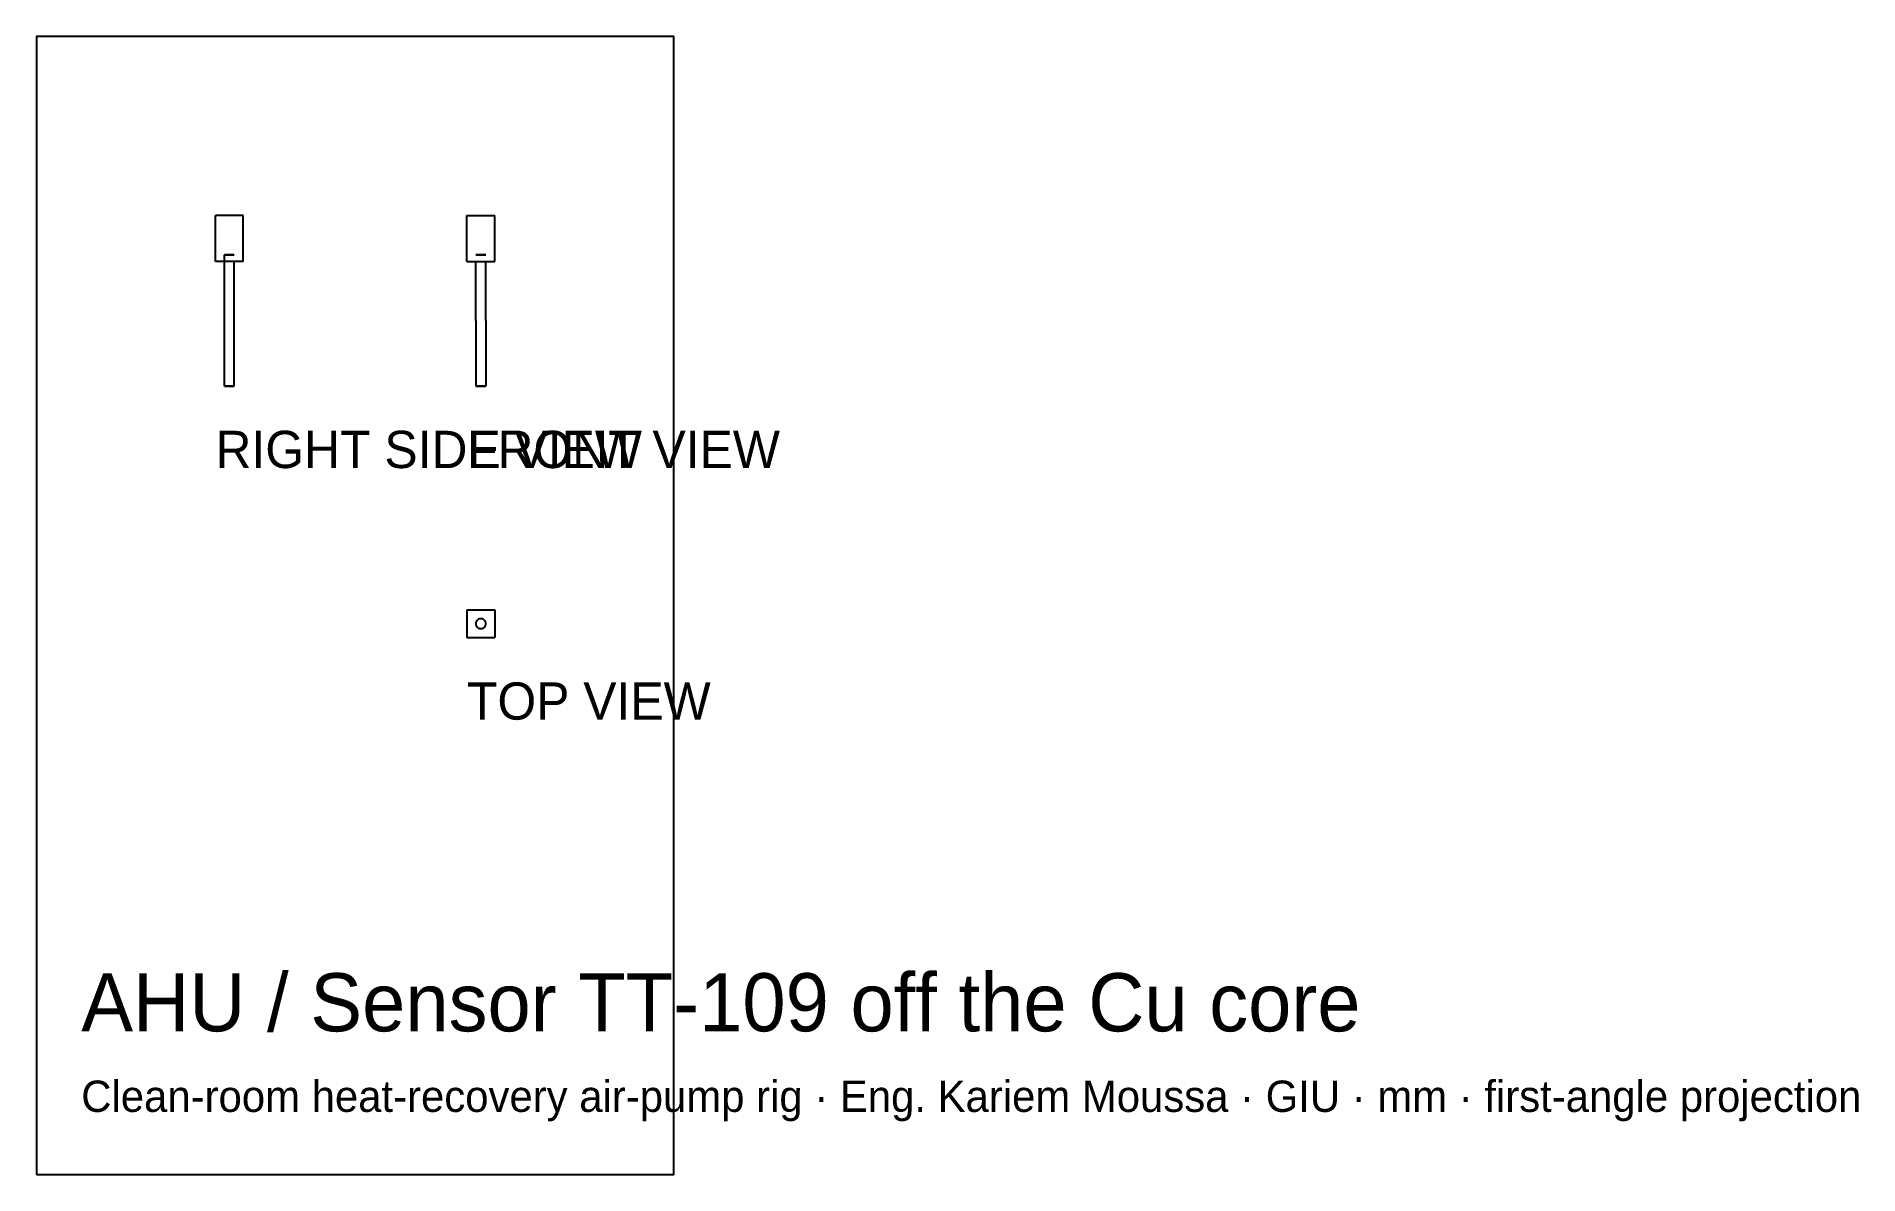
# Model space of a CAD drawing. Header units: millimetres. Extents: x -341 to -218, y -9 to 67.
import ezdxf

# ---------------------------------------------------------------- set-up
doc = ezdxf.new("R2010")
doc.units = ezdxf.units.MM
for name, color, linetype in [('BORDER', 7, 'Continuous'), ('HIDDEN', 8, 'Continuous'), ('TEXT', 5, 'Continuous'), ('VISIBLE', 7, 'Continuous')]:
    doc.layers.add(name, color=color, linetype=linetype)

msp = doc.modelspace()

# ---------------------------------------------------------------- linework, layer by layer
at = {"layer": 'BORDER'}
msp.add_lwpolyline([(-340.6, -9.34), (-297.86, -9.34), (-297.86, 66.97), (-340.6, 66.97)], close=True, dxfattribs=at)
at = {"layer": 'HIDDEN'}
for points in [[(-326.73, 54.97), (-328.6, 54.97)], [(-328.6, 51.89), (-328.6, 54.97)], [(-326.73, 51.89), (-326.73, 54.97)], [(-311.73, 54.97), (-309.86, 54.97)], [(-311.73, 51.89), (-311.73, 54.97)], [(-309.86, 51.89), (-309.86, 54.97)], [(-326.73, 51.89), (-328.6, 51.89)], [(-328, 51.89), (-328, 52.33)], [(-327.99, 52.33), (-328, 52.33)], [(-328, 52.33), (-327.99, 52.33)], [(-327.96, 52.33), (-327.99, 52.33)], [(-327.99, 52.33), (-327.96, 52.33)], [(-327.92, 52.33), (-327.96, 52.33)], [(-327.96, 52.33), (-327.92, 52.33)], [(-327.86, 52.33), (-327.92, 52.33)], [(-327.92, 52.33), (-327.86, 52.33)], [(-327.79, 52.33), (-327.86, 52.33)], [(-327.86, 52.33), (-327.79, 52.33)], [(-327.71, 52.33), (-327.79, 52.33)], [(-327.79, 52.33), (-327.71, 52.33)], [(-327.63, 52.33), (-327.71, 52.33)], [(-327.71, 52.33), (-327.63, 52.33)], [(-327.55, 52.33), (-327.63, 52.33)], [(-327.63, 52.33), (-327.55, 52.33)], [(-327.48, 52.33), (-327.55, 52.33)], [(-327.55, 52.33), (-327.48, 52.33)], [(-327.42, 52.33), (-327.48, 52.33)], [(-327.48, 52.33), (-327.42, 52.33)], [(-327.38, 52.33), (-327.42, 52.33)], [(-327.42, 52.33), (-327.38, 52.33)], [(-327.35, 52.33), (-327.38, 52.33)], [(-327.38, 52.33), (-327.35, 52.33)], [(-327.34, 52.33), (-327.35, 52.33)], [(-327.35, 52.33), (-327.34, 52.33)], [(-311.73, 51.89), (-309.86, 51.89)], [(-311.13, 52.33), (-311.11, 52.33)], [(-311.13, 52.33), (-311.13, 52.33)], [(-311.13, 52.33), (-311.13, 52.33)], [(-311.11, 52.33), (-311.13, 52.33)], [(-311.11, 52.33), (-311.07, 52.33)], [(-311.07, 52.33), (-311.11, 52.33)], [(-311.07, 52.33), (-311.02, 52.33)], [(-311.02, 52.33), (-311.07, 52.33)], [(-311.02, 52.33), (-310.95, 52.33)], [(-310.95, 52.33), (-311.02, 52.33)], [(-310.95, 52.33), (-310.88, 52.33)], [(-310.88, 52.33), (-310.95, 52.33)], [(-310.88, 52.33), (-310.8, 52.33)], [(-310.8, 52.33), (-310.88, 52.33)], [(-310.72, 52.33), (-310.8, 52.33)], [(-310.8, 52.33), (-310.72, 52.33)], [(-310.65, 52.33), (-310.72, 52.33)], [(-310.72, 52.33), (-310.65, 52.33)], [(-310.58, 52.33), (-310.65, 52.33)], [(-310.65, 52.33), (-310.58, 52.33)], [(-310.53, 52.33), (-310.58, 52.33)], [(-310.58, 52.33), (-310.53, 52.33)], [(-310.49, 52.33), (-310.53, 52.33)], [(-310.53, 52.33), (-310.49, 52.33)], [(-310.47, 52.33), (-310.49, 52.33)], [(-310.49, 52.33), (-310.47, 52.33)], [(-310.47, 52.33), (-310.47, 52.33)], [(-310.47, 52.33), (-310.47, 52.33)], [(-327.99, 43.53), (-328, 43.53)], [(-327.96, 43.53), (-327.99, 43.53)], [(-327.92, 43.53), (-327.96, 43.53)], [(-327.86, 43.53), (-327.92, 43.53)], [(-327.79, 43.53), (-327.86, 43.53)], [(-327.71, 43.53), (-327.79, 43.53)], [(-327.63, 43.53), (-327.71, 43.53)], [(-327.55, 43.53), (-327.63, 43.53)], [(-327.48, 43.53), (-327.55, 43.53)], [(-327.42, 43.53), (-327.48, 43.53)], [(-327.38, 43.53), (-327.42, 43.53)], [(-327.35, 43.53), (-327.38, 43.53)], [(-327.34, 43.53), (-327.35, 43.53)], [(-311.13, 43.53), (-311.13, 43.53)], [(-311.11, 43.53), (-311.13, 43.53)], [(-311.07, 43.53), (-311.11, 43.53)], [(-311.02, 43.53), (-311.07, 43.53)], [(-310.95, 43.53), (-311.02, 43.53)], [(-310.88, 43.53), (-310.95, 43.53)], [(-310.8, 43.53), (-310.88, 43.53)], [(-310.72, 43.53), (-310.8, 43.53)], [(-310.65, 43.53), (-310.72, 43.53)], [(-310.58, 43.53), (-310.65, 43.53)], [(-310.53, 43.53), (-310.58, 43.53)], [(-310.49, 43.53), (-310.53, 43.53)], [(-310.47, 43.53), (-310.49, 43.53)], [(-310.47, 43.53), (-310.47, 43.53)], [(-311.73, 28.53), (-309.86, 28.53)], [(-311.73, 28.53), (-311.73, 26.66)], [(-309.86, 28.53), (-309.86, 26.66)], [(-311.11, 27.71), (-311.13, 27.63)], [(-311.11, 27.71), (-311.13, 27.63)], [(-311.13, 27.63), (-311.13, 27.56)], [(-311.13, 27.63), (-311.13, 27.56)], [(-311.13, 27.56), (-311.11, 27.48)], [(-311.13, 27.56), (-311.11, 27.48)], [(-311.07, 27.78), (-311.11, 27.71)], [(-311.07, 27.78), (-311.11, 27.71)], [(-311.11, 27.48), (-311.07, 27.41)], [(-311.11, 27.48), (-311.07, 27.41)], [(-311.02, 27.84), (-311.07, 27.78)], [(-311.02, 27.84), (-311.07, 27.78)], [(-311.07, 27.41), (-311.02, 27.35)], [(-311.07, 27.41), (-311.02, 27.35)], [(-310.95, 27.89), (-311.02, 27.84)], [(-310.95, 27.89), (-311.02, 27.84)], [(-311.02, 27.35), (-310.95, 27.3)], [(-311.02, 27.35), (-310.95, 27.3)], [(-310.88, 27.92), (-310.95, 27.89)], [(-310.88, 27.92), (-310.95, 27.89)], [(-310.95, 27.3), (-310.88, 27.27)], [(-310.95, 27.3), (-310.88, 27.27)], [(-310.8, 27.92), (-310.88, 27.92)], [(-310.8, 27.92), (-310.88, 27.92)], [(-310.88, 27.27), (-310.8, 27.27)], [(-310.88, 27.27), (-310.8, 27.27)], [(-310.72, 27.92), (-310.8, 27.92)], [(-310.72, 27.92), (-310.8, 27.92)], [(-310.8, 27.27), (-310.72, 27.27)], [(-310.8, 27.27), (-310.72, 27.27)], [(-310.65, 27.89), (-310.72, 27.92)], [(-310.65, 27.89), (-310.72, 27.92)], [(-310.72, 27.27), (-310.65, 27.3)], [(-310.72, 27.27), (-310.65, 27.3)], [(-310.58, 27.84), (-310.65, 27.89)], [(-310.58, 27.84), (-310.65, 27.89)], [(-310.65, 27.3), (-310.58, 27.35)], [(-310.65, 27.3), (-310.58, 27.35)], [(-310.53, 27.78), (-310.58, 27.84)], [(-310.53, 27.78), (-310.58, 27.84)], [(-310.58, 27.35), (-310.53, 27.41)], [(-310.58, 27.35), (-310.53, 27.41)], [(-310.49, 27.71), (-310.53, 27.78)], [(-310.49, 27.71), (-310.53, 27.78)], [(-310.53, 27.41), (-310.49, 27.48)], [(-310.53, 27.41), (-310.49, 27.48)], [(-310.47, 27.63), (-310.49, 27.71)], [(-310.47, 27.63), (-310.49, 27.71)], [(-310.49, 27.48), (-310.47, 27.56)], [(-310.49, 27.48), (-310.47, 27.56)], [(-310.47, 27.56), (-310.47, 27.63)], [(-310.47, 27.56), (-310.47, 27.63)], [(-311.73, 26.66), (-309.86, 26.66)]]:
    msp.add_lwpolyline(points, dxfattribs=at)
at = {"layer": 'VISIBLE'}
for points in [[(-326.73, 54.97), (-328.6, 54.97)], [(-328.6, 51.89), (-328.6, 54.97)], [(-326.73, 51.89), (-326.73, 54.97)], [(-311.73, 54.97), (-309.86, 54.97)], [(-311.73, 51.89), (-311.73, 54.97)], [(-309.86, 51.89), (-309.86, 54.97)], [(-326.73, 51.89), (-328.6, 51.89)], [(-328, 43.53), (-328, 51.89)], [(-327.34, 43.53), (-327.34, 51.89)], [(-311.73, 51.89), (-309.86, 51.89)], [(-311.13, 47.93), (-311.13, 51.89)], [(-310.47, 47.93), (-310.47, 51.89)], [(-311.13, 47.93), (-311.13, 43.53)], [(-310.47, 47.93), (-310.47, 43.53)], [(-328, 43.53), (-327.99, 43.53)], [(-327.99, 43.53), (-327.96, 43.53)], [(-327.96, 43.53), (-327.92, 43.53)], [(-327.92, 43.53), (-327.86, 43.53)], [(-327.86, 43.53), (-327.79, 43.53)], [(-327.79, 43.53), (-327.71, 43.53)], [(-327.71, 43.53), (-327.63, 43.53)], [(-327.63, 43.53), (-327.55, 43.53)], [(-327.55, 43.53), (-327.48, 43.53)], [(-327.48, 43.53), (-327.42, 43.53)], [(-327.42, 43.53), (-327.38, 43.53)], [(-327.38, 43.53), (-327.35, 43.53)], [(-327.35, 43.53), (-327.34, 43.53)], [(-311.13, 43.53), (-311.11, 43.53)], [(-311.13, 43.53), (-311.13, 43.53)], [(-311.11, 43.53), (-311.07, 43.53)], [(-311.07, 43.53), (-311.02, 43.53)], [(-311.02, 43.53), (-310.95, 43.53)], [(-310.95, 43.53), (-310.88, 43.53)], [(-310.88, 43.53), (-310.8, 43.53)], [(-310.8, 43.53), (-310.72, 43.53)], [(-310.72, 43.53), (-310.65, 43.53)], [(-310.65, 43.53), (-310.58, 43.53)], [(-310.58, 43.53), (-310.53, 43.53)], [(-310.53, 43.53), (-310.49, 43.53)], [(-310.49, 43.53), (-310.47, 43.53)], [(-310.47, 43.53), (-310.47, 43.53)], [(-311.73, 28.53), (-309.86, 28.53)], [(-311.73, 28.53), (-311.73, 26.66)], [(-309.86, 28.53), (-309.86, 26.66)], [(-311.73, 26.66), (-309.86, 26.66)]]:
    msp.add_lwpolyline(points, dxfattribs=at)

# ---------------------------------------------------------------- texts
at = {"layer": 'TEXT'}
for s, height, p in [('RIGHT SIDE VIEW', 2.5, (-328.6, 38.03)), ('FRONT VIEW', 2.5, (-311.73, 38.03)), ('TOP VIEW', 2.5, (-311.73, 21.16)), ('AHU / Sensor TT-109 off the Cu core', 3.9, (-337.6, 0.26)), ('Clean-room heat-recovery air-pump rig · Eng. Kariem Moussa · GIU · mm · first-angle projection', 2.1, (-337.6, -5.14))]:
    msp.add_text(s, height=height, dxfattribs=at).set_placement(p)

doc.saveas('drawing.dxf')
